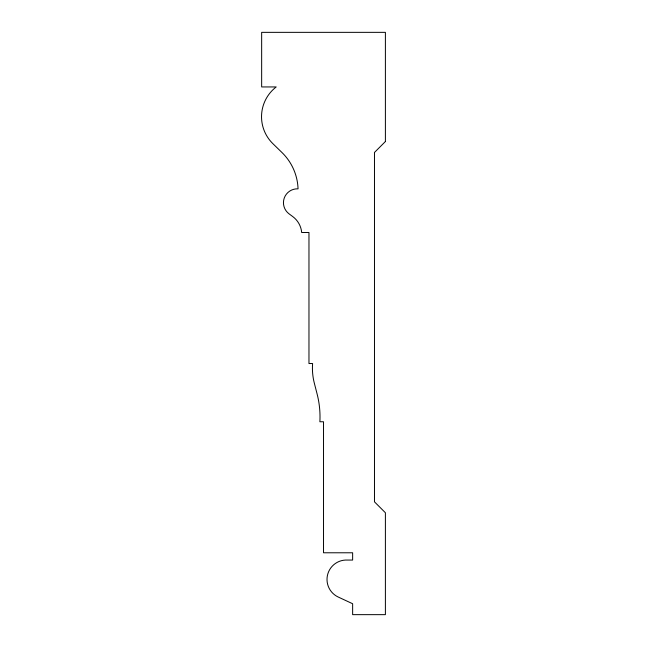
<?xml version="1.0" encoding="UTF-8"?>
<svg xmlns="http://www.w3.org/2000/svg" width="647" height="647" viewBox="0 0 647 647"><rect width="100%" height="100%" fill="white"/><g stroke="black" fill="none" stroke-linecap="round" stroke-linejoin="round"><path stroke-width="0.97" d="M385.394 141.531L374.476 152.449L374.476 501.829L385.394 512.747L385.394 614.65L352.639 614.65L352.639 603.732L338.244 597.044A19.41 19.41 0 0 1 345.361 560.059L352.639 560.059L352.639 552.781L323.524 552.781L323.524 421.763L319.885 421.763A91.923 91.923 0 0 0 317.127 394.063L314.313 383.113A60.025 60.025 0 0 1 312.606 363.533L308.967 363.533L308.967 232.516L301.688 232.516A22.257 22.257 0 0 0 292.767 216.591L289.063 213.85A13.878 13.878 0 0 1 298.049 188.843A53.224 53.224 0 0 0 282.019 152.571L272.888 143.674A37.607 37.607 0 0 1 276.212 86.941L261.655 86.941L261.655 32.35L385.394 32.35L385.394 141.531"/></g></svg>
